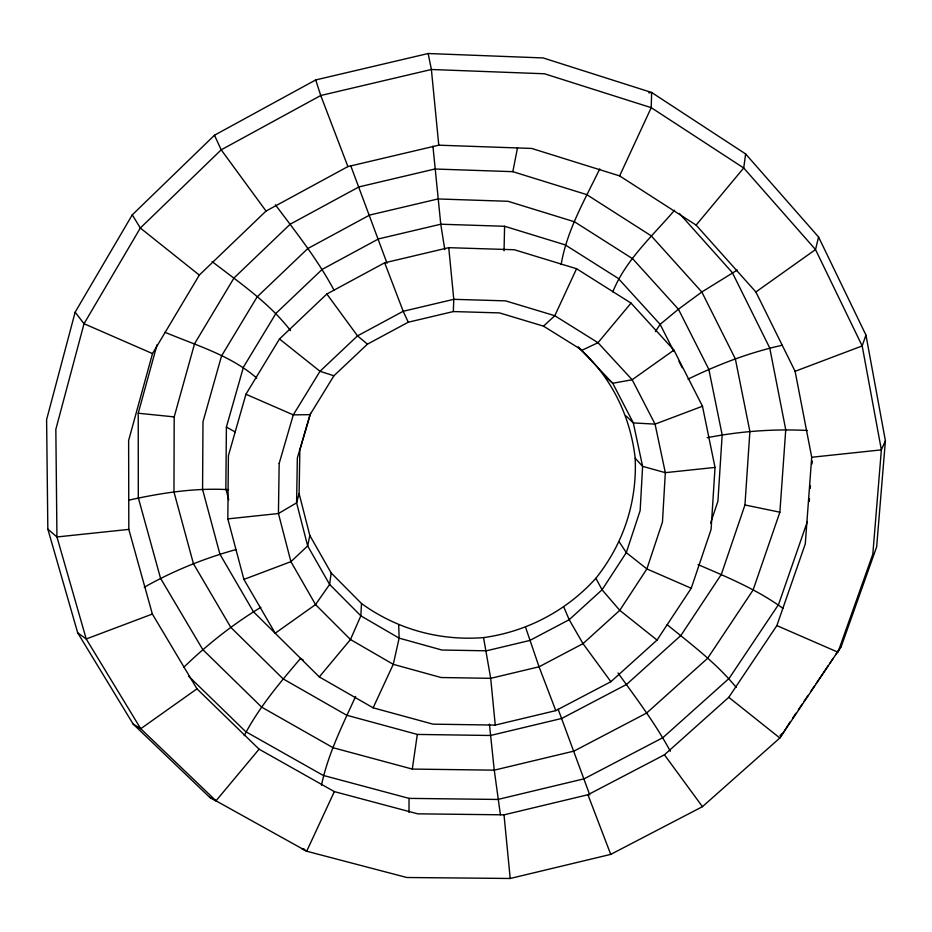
<?xml version="1.0" encoding="UTF-8"?>
<svg xmlns="http://www.w3.org/2000/svg" width="932" height="932" viewBox="0 0 932 932"><rect width="100%" height="100%" fill="white"/><g stroke="black" fill="none" stroke-linecap="round" stroke-linejoin="round"><path stroke-width="1.4" d="M174.191 416.895L173.969 491.968L193.437 563.697L230.775 627.329L283.095 678.857L346.681 715.228L417.315 734.428L490.5 735.488L561.705 718.467L626.525 684.461L680.908 635.473L721.321 574.415L744.948 504.969L749.887 431.516L735.336 358.843L701.819 291.996L651.188 235.819L586.706 194.602L512.833 171.674L434.918 169.007L358.948 186.913L290.19 224.204L234.014 277.957L194.567 343.733L174.191 416.895L138.227 413.226L138.309 497.723L160.537 578.283L202.768 649.569L261.694 707.167L333.108 747.732L412.293 769.075L494.263 770.158L573.984 751.099L646.598 713.073L707.621 658.307L753.103 589.991L779.874 512.192L785.746 429.734L769.75 347.997L732.342 272.633L679.405 213.451M409.008 812.378L409.043 798.375L323.194 775.401L245.664 731.62L188.8 676.364M673.743 351.131L660.124 324.359L618.277 278.435L565.211 244.871L504.596 226.278L440.766 224.216L378.567 238.895L322.192 269.371L276.012 313.303L243.45 367.103L226.394 427.089L225.847 488.811L228.771 499.808M310.589 413.33L299.848 450.063L299.102 493.611L309.843 535.516L331.163 572.959L329.625 584.434L315.54 604.577L275.196 633.224L243.904 579.413L227.827 518.891L228.398 455.701L245.931 394.248L279.483 338.98L326.852 294.011L384.671 262.801L448.746 247.667L514.313 249.741L576.57 268.742L631.022 303.098L673.918 350.106L702.472 406.224L715.03 467.421L711.093 529.458L691.241 588.255L657.048 640.074L610.891 681.7L555.798 710.627L495.253 725.084L433.065 724.164L373.126 707.819L319.303 676.912L253.446 611.742L219.917 554.202L202.57 489.451L202.99 421.788L221.536 355.954L257.162 296.854L307.781 248.564L369.643 215.071L437.947 198.959L508.022 201.289L574.52 221.793L632.665 258.747L678.426 309.214L708.844 369.375L722.172 434.895L717.92 501.241L710.557 523.085M504.037 250.848L504.596 226.278M578.283 346.949L612.732 383.262L633.317 422.918L642.602 466.35L640.156 510.573L626.292 552.629L602.072 589.793L569.184 619.698L529.784 640.47L486.446 650.804L441.943 650.035L399.141 638.14L360.835 615.831L329.625 584.434L307.665 545.942L296.597 502.849L297.343 458.043L310.041 414.647L333.912 375.782L367.441 344.153L408.251 322.216L453.325 311.556L453.779 299.323L448.746 247.667M331.163 572.959L361.488 603.517L360.835 615.831L350.479 639.527L319.303 676.912M578.283 347.391C610.786 376.004 630.312 415.334 635.193 458.229C637.08 502.569 623.485 543.554 595.898 578.271C566.633 610.74 526.836 631.675 483.545 637.604C439.811 641.053 397.044 629.286 361.488 603.517M811.714 457.262L805.283 543.904L776.857 625.605L728.789 697.322L664.434 754.803L587.941 794.751L504.014 814.836L417.722 813.834L334.343 791.606L259.096 749.188L196.967 688.841L152.359 614.048L128.814 529.399L128.628 440.498L152.499 353.589L199.308 275.08L266.039 211.051L347.904 166.583L438.774 145.182L531.694 148.444L619.629 175.903L696.122 225.113L755.875 291.972L795.101 371.297L811.714 457.262L881.369 449.865L885.4 440.778L865.944 335.066L818.576 237.031L745.635 153.955L651.643 92.489L543.111 57.935L428.149 53.52L315.692 79.942L214.476 135.233L132.274 214.849L75.142 312.185L46.6 419.656L47.835 529.108L77.706 632.84L133.16 724.071L209.677 797.314L306.686 851.242L406.806 877.501L510.2 878.48L610.728 854.388L702.448 806.669L779.839 738.004L841.258 646.435L876.663 546.839L885.4 440.778M809.244 501.439L809.454 498.55M810.211 488.45L810.421 485.56M812.028 463.926L812.25 461.037M745.635 153.955L743.713 167.981L696.122 225.113M412.293 769.075L417.315 734.428M321.482 785.21C327.936 754.139 342.533 725.224 355.605 696.449M512.833 171.674L517.516 147.699M561.134 264.572C566.866 230.355 584.865 199.786 599.754 168.902M309.843 535.516L307.665 545.942L290.912 561.658L243.904 579.413M818.576 237.031L815.512 249.578L862.182 345.935L881.369 449.865L872.818 554.191L837.985 652.214L776.857 625.605M299.102 493.611L296.597 502.849L278.435 513.532L227.827 518.891M138.227 413.226L157.054 344.712M865.944 335.066L862.182 345.935L795.101 371.297M807.368 521.559L778.569 604.495L729.092 678.426L662.885 737.666L584.189 778.791L497.851 799.458L409.043 798.375M244.207 735.651C258.933 707.423 279.926 682.608 300.57 658.423L303.075 659.856M612.79 291.902C625.628 259.935 652.563 235.982 674.582 210.213M373.126 707.819L393.269 664.33L399.141 638.14L398.698 625.244M576.57 268.742L554.796 315.715L543.507 326.142L499.54 312.907L453.325 311.556M619.629 175.903L651.223 107.658L651.643 92.489L648.788 92.804M334.343 791.606L306.686 851.242L301.793 848.551L304.578 849.285M790.289 721.659L779.839 738.004L728.789 697.322M655.394 331.652L660.124 324.359L678.426 309.214L701.819 291.996L737.27 270.082M792.713 718.071L795.951 713.295M798.375 709.718L802.429 703.742M804.036 701.365L808.091 695.389M810.514 691.812L814.556 685.836M816.176 683.447L828.315 665.541M829.934 663.153L833.173 658.376M835.596 654.8L841.258 646.435M631.022 303.098L597.995 342.708L582.127 350.199L543.507 326.142M209.677 797.314L216.014 800.809L259.096 749.188M183.686 667.359C207.137 644.629 232.953 624.254 260.878 607.291M780.049 735.511L782.193 733.601M755.875 291.972L815.512 249.578L743.713 167.981L651.223 107.658L544.463 73.768L431.388 69.492L320.748 95.507L221.199 149.831L140.336 228.025L84.031 323.719L55.838 429.349L56.945 536.96L86.233 638.979L140.732 728.731L216.014 800.809M673.918 350.106L632.164 379.755L612.732 383.262L606.103 377.46M196.967 688.841L140.732 728.731L133.16 724.071M144.239 587.265C173.096 570.885 204.166 558.396 236.122 549.519M688.026 379.184C718.013 364.47 749.538 352.459 782.204 345.259M702.472 406.224L655.068 424.13L633.317 422.918L626.129 415.998M152.359 614.048L86.233 638.979L77.706 632.84M128.767 500.158C161.306 492.946 195.336 487.646 228.55 489.684M707.178 437.702C740.078 431.26 773.828 428.767 807.31 430.479M715.03 467.421L665.32 472.664L642.602 466.35L635.193 458.229M128.814 529.399L56.945 536.96L47.835 529.108M310.041 414.647L293.289 414.88L245.931 394.248M744.948 504.969L779.874 512.192M333.912 375.782L320.002 371.286L279.483 338.98M164.941 332.281C196.303 345.446 230.728 355.348 256.731 378.089M698.033 564.594C727.181 577.129 757.227 589.572 782.892 608.351M691.241 588.255L646.878 568.928L626.292 552.629L619.407 542.121M152.499 353.589L84.031 323.719L75.142 312.185M226.394 427.089L235.202 431.959M212.1 261.577C239.629 282.839 269.138 302.807 290.551 330.615M667.172 624.72C691.218 644.315 716.557 663.293 736.233 687.443M199.308 275.08L140.336 228.025L132.274 214.849M657.048 640.074L619.768 610.343L602.072 589.793L595.898 578.271M367.441 344.153L357.515 335.87L326.852 294.011M275.394 204.795C296.108 232.441 317.777 259.679 334.052 290.271M617.986 672.939C636.3 698.418 655.452 723.558 670.318 751.262M266.039 211.051L221.199 149.831L214.476 135.233M610.891 681.7L583.013 643.651L569.184 619.698L563.942 607.361M664.434 754.803L702.448 806.669M678.939 361.336L682.189 367.709M408.251 322.216L403.207 311.276L384.671 262.801M350.653 165.523L387.048 263.267M558.128 709.159L589.758 794.903M347.904 166.583L320.748 95.507L315.692 79.942M555.798 710.627L539.057 666.799L525.671 627.562M587.941 794.751L610.728 854.388M483.545 637.604L490.698 678.333L495.253 725.084M428.149 53.52L431.388 69.492L438.774 145.182M500.414 814.836L494.263 770.158L489.428 724.117M444.797 249.636L440.766 224.216L432.926 146.149M504.014 814.836L510.2 878.48M279.169 463.449L278.435 513.532L290.912 561.658L315.54 604.577L350.479 639.527L393.269 664.33L441.046 677.517L490.698 678.333L539.057 666.799L583.013 643.651L619.768 610.343L646.878 568.928L662.466 522.025L665.32 472.664L655.068 424.13L632.164 379.755L597.995 342.708L554.796 315.715L505.563 300.861L453.779 299.323L403.207 311.276L357.515 335.87L320.002 371.286L293.289 414.88L279.169 463.449"/></g></svg>
